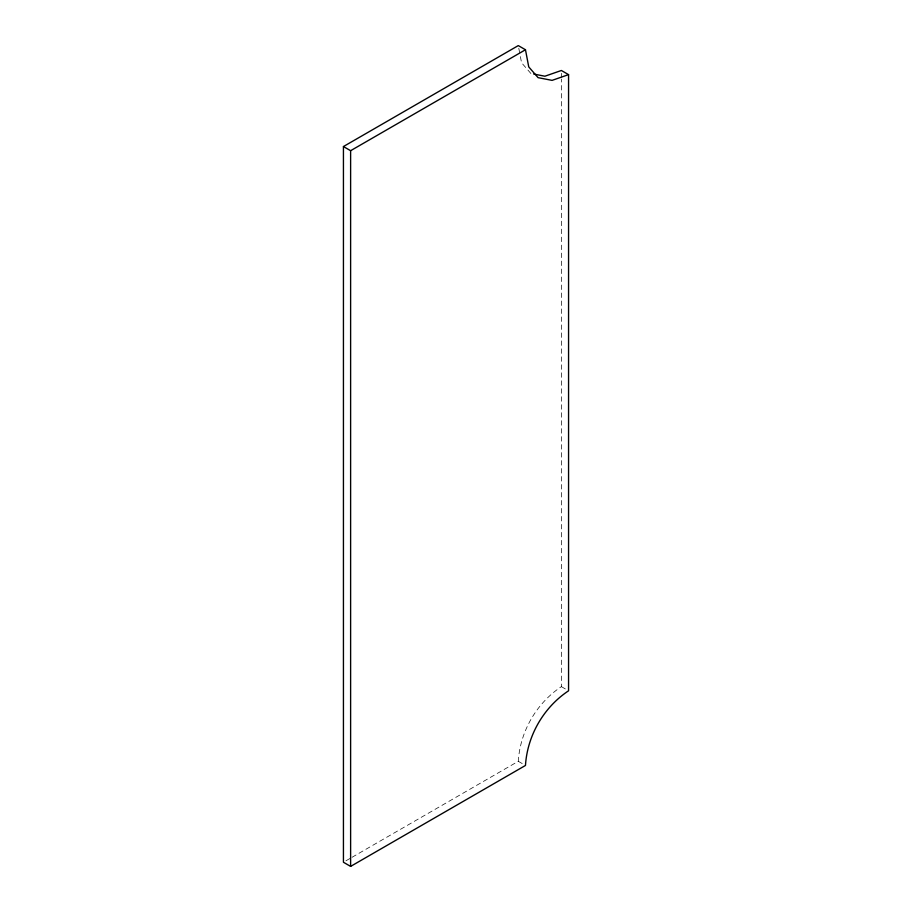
<?xml version="1.0" encoding="UTF-8"?>
<svg xmlns="http://www.w3.org/2000/svg" width="912" height="912" viewBox="0 0 912 912"><rect width="100%" height="100%" fill="white"/><g stroke="black" fill="none" stroke-linecap="round" stroke-linejoin="round"><path stroke-width="0.68" stroke-dasharray="4.56 3.42" d="M352.055 857.28L518.278 761.303C520.148 731.447 536.461 703.198 561.382 686.645L561.382 79.025M345.899 860.825L350.824 857.987M561.382 686.645L566.17 689.415M518.278 761.303L523.078 764.062M530.909 73.507L521.561 62.757L520.045 54.834M518.791 48.233L519.794 53.512M561.382 73.336L561.382 77.6"/><path stroke-width="1.37" d="M343.436 146.547L518.278 45.6L525.472 49.75L528.743 66.895L538.091 77.657L552.079 80.37L568.564 74.636L568.564 690.794C543.643 707.347 527.33 735.596 525.472 765.453L350.618 866.4L343.436 862.25L343.436 146.547L350.618 150.697L525.472 49.75M533.702 74.043L544.886 76.22L561.382 70.486L568.564 74.636M350.618 150.697L350.618 866.4"/></g></svg>
